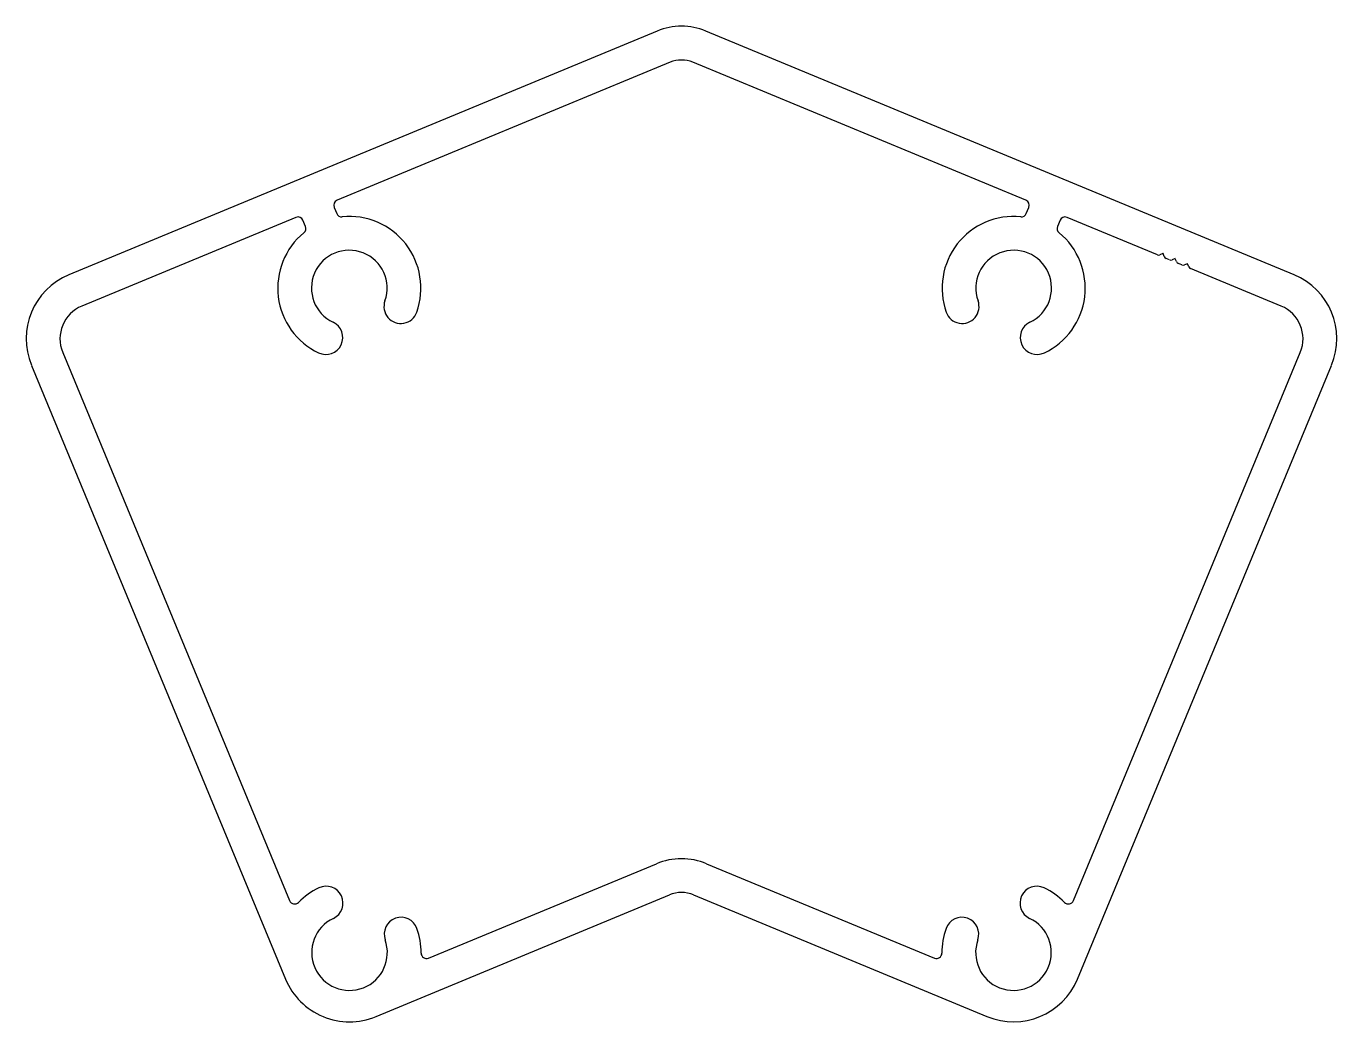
# Model space of a CAD drawing. Extents: x -48.2 to 50.3, y 9 to 83.9.
import ezdxf

# ---------------------------------------------------------------- set-up
doc = ezdxf.new("R2010")
doc.units = 0
doc.layers.get('0').update_dxf_attribs({"linetype": 'CONTINUOUS'})

msp = doc.modelspace()

# ---------------------------------------------------------------- linework, layer by layer
for p, q in [((-0.78, 83.504), (-45.026, 65.177)), ((47.12, 65.177), (2.874, 83.504)), ((0.192, 81.157), (-24.858, 70.781)), ((26.952, 70.781), (1.902, 81.157)), ((-25.078, 70.25), (-24.886, 69.787)), ((26.98, 69.787), (27.172, 70.25)), ((-27.956, 69.499), (-44.054, 62.831)), ((-27.233, 68.815), (-27.425, 69.279)), ((29.519, 69.279), (29.327, 68.815)), ((36.84, 66.686), (30.05, 69.499)), ((37.255, 66.779), (37.031, 66.686)), ((37.358, 66.551), (37.265, 66.774)), ((37.764, 66.303), (37.493, 66.415)), ((38.179, 66.396), (37.955, 66.303)), ((38.282, 66.168), (38.189, 66.392)), ((38.688, 65.921), (38.417, 66.033)), ((39.103, 66.013), (38.879, 65.921)), ((39.206, 65.785), (39.113, 66.009)), ((46.148, 62.831), (39.341, 65.65)), ((-45.497, 59.346), (-28.426, 18.131)), ((30.52, 18.131), (47.591, 59.346)), ((-47.844, 58.374), (-28.734, 12.239)), ((30.828, 12.239), (49.938, 58.374)), ((-17.975, 13.809), (-0.839, 20.907)), ((2.933, 20.907), (20.069, 13.809)), ((-21.931, 9.421), (0.133, 18.56)), ((1.961, 18.56), (24.025, 9.421))]:
    msp.add_line(p, q)
for centre, radius, start, end in [((1.047, 79.093), 4.775, 67.5, 112.5), ((1.047, 79.092), 2.235, 67.5, 112.5), ((-24.702, 70.405), 0.406, 112.5, 202.5), ((26.796, 70.405), 0.406, 337.5, 67.5), ((-27.8, 69.123), 0.406, 22.5, 112.5), ((-24.511, 69.943), 0.406, 202.5, 275.67355), ((-23.938, 64.18), 5.385, 340.36221, 95.67355), ((26.032, 64.18), 5.385, 84.32645, 199.63779), ((26.605, 69.943), 0.406, 264.32645, 337.5), ((29.894, 69.123), 0.406, 67.5, 157.5), ((-23.938, 64.18), 5.385, 129.32645, 244.63779), ((-27.608, 68.659), 0.406, 309.32645, 22.5), ((26.032, 64.18), 5.385, 295.36221, 50.67355), ((29.702, 68.659), 0.406, 157.5, 230.67355), ((-23.938, 64.18), 2.845, 340.36221, 244.63779), ((26.032, 64.18), 2.845, 295.36221, 199.63779), ((36.936, 66.917), 0.25, 247.5, 292.5), ((37.258, 66.771), 0.008, 22.5, 112.5), ((37.589, 66.646), 0.25, 202.5, 247.5), ((37.86, 66.534), 0.25, 247.5, 292.5), ((38.182, 66.389), 0.008, 22.5, 112.5), ((38.513, 66.264), 0.25, 202.5, 247.5), ((-43.033, 60.367), 5.207, 112.5, 202.5), ((38.783, 66.152), 0.25, 247.5, 292.5), ((39.106, 66.006), 0.008, 22.5, 112.5), ((39.437, 65.881), 0.25, 202.5, 247.5), ((45.127, 60.367), 5.207, 337.5, 67.5), ((-20.063, 62.797), 1.27, 160.36221, 340.36221), ((22.157, 62.797), 1.27, 199.63779, 19.63779), ((-43.033, 60.367), 2.667, 112.5, 202.5), ((45.127, 60.367), 2.667, 337.5, 67.5), ((-25.701, 60.461), 1.27, 244.63779, 64.63779), ((27.795, 60.461), 1.27, 115.36221, 295.36221), ((1.047, 16.354), 4.928, 67.5, 112.5), ((-23.921, 14.226), 5.385, 115.36221, 135.47633), ((-25.684, 17.944), 1.27, 295.36221, 115.36221), ((1.047, 16.354), 2.388, 67.5, 112.5), ((27.778, 17.944), 1.27, 64.63779, 244.63779), ((26.015, 14.226), 5.385, 44.52367, 64.63779), ((-28.05, 18.287), 0.406, 202.5, 315.47633), ((30.144, 18.287), 0.406, 224.52367, 337.5), ((-23.921, 14.226), 2.845, 115.36221, 19.63779), ((-20.046, 15.609), 1.27, 19.63779, 199.63779), ((22.14, 15.609), 1.27, 340.36221, 160.36221), ((26.015, 14.226), 2.845, 160.36221, 64.63779), ((-23.921, 14.226), 5.385, 359.58536, 19.63779), ((26.015, 14.226), 5.385, 160.36221, 180.41464), ((-18.13, 14.184), 0.406, 179.58536, 292.5), ((20.224, 14.184), 0.406, 247.5, 0.41464), ((-23.923, 14.231), 5.207, 202.5, 292.5), ((26.017, 14.231), 5.207, 247.5, 337.5)]:
    msp.add_arc(centre, radius, start, end)

doc.saveas('drawing.dxf')
